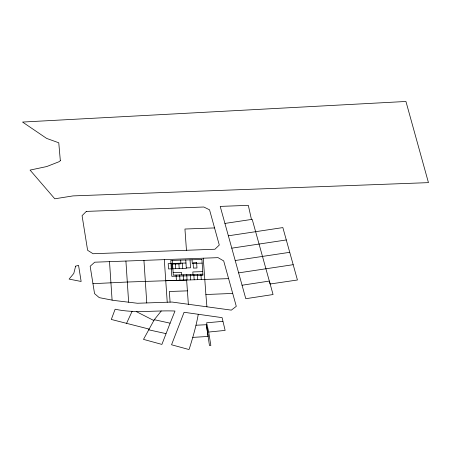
<?xml version="1.0" encoding="UTF-8"?>
<svg xmlns="http://www.w3.org/2000/svg" width="451" height="451" viewBox="0 0 451 451"><rect width="100%" height="100%" fill="white"/><g stroke="black" fill="none" stroke-linecap="round" stroke-linejoin="round"><path stroke-width="0.68" d="M198.277 314.229C196.213 325.977 192.865 337.461 189.307 348.832L188.969 349.531L171.543 344.778L184.076 312.278L222.095 317.645L225.139 330.408L208.683 332.049L206.603 322.786L222.811 321.354M170.106 323.175L161.892 344.412L143.497 339.383L154.293 319.703L170.106 323.175L174.988 311.032C155.054 310.181 134.917 313.603 115.135 309.2L111.301 319.455L149.118 329.089M126.579 323.311L132.143 311.246M161.255 310.993L153.695 320.452L136.642 311.782M242.057 285.229L269.337 281.069L273.064 294.531L245.789 298.703L220.212 206.406L248.315 205.352L251.449 219.451M228.358 235.8L282.856 227.586L297.435 279.992L270.138 284L252.205 219.344L224.931 223.425M231.786 248.163L286.3 239.955M235.213 260.526L289.734 252.318M238.63 272.872L293.178 264.686M192.819 337.387L208.12 336.44L206.378 324.72L195.954 325.239M92.957 283.679L127.334 282.022L186.629 280.032L188.36 304.278M203.26 258.186L205.887 294.52L232.71 293.432M214.552 227.924L184.938 229.029L186.466 250.288M187.402 290.856L169.345 291.498L170.078 302.125L172.062 302.052L231.329 310.13L236.29 306.33L223.69 260.915L218.053 257.651L94.738 262.194L90.161 266.253L94.552 293.624L99.243 297.637L113.443 300.377L137.408 303.258L170.078 302.125M185.964 263.023L168.2 263.61L168.544 268.926L186.308 268.334L185.767 259.979M172.558 264.094L180.907 263.818L180.671 260.148M202.166 263.113L192.278 263.44L192.041 259.77M186.286 267.95L190.547 267.809L190.034 259.838M173.145 272.596L181.46 272.325L181.623 274.862M202.713 271.62L192.831 271.947L192.994 274.484M202.877 274.157L173.319 275.133L172.305 260.424M228.606 278.633L165.754 280.736M148.706 329.822L165.923 333.61M208.683 332.049L210.848 345.427L209.467 345.522L206.378 324.72M205.887 294.52L206.919 306.804M164.299 259.629L167.231 302.221M143.937 260.379L146.767 302.931M125.914 261.044L128.636 302.204M109.508 261.648L112.096 300.118M200.932 274.242L201.276 279.558M197.38 274.36L197.724 279.676M193.829 274.479L194.172 279.795M190.277 274.597L190.621 279.913M186.725 274.715L187.069 280.032M182.413 263.142L182.756 268.452M183.168 274.834L183.512 280.144M178.861 263.254L179.205 268.57M179.616 274.952L179.96 280.263M175.309 263.373L175.653 268.689M176.065 275.065L176.409 280.381M171.752 263.491L172.096 268.807M75.52 266.569L73.789 273.441L69.116 279.101L81.141 281.475L78.564 265.397L75.475 266.169L75.52 266.569M86.31 211.401L82.076 215.674L87.612 250.294L93.058 253.733L214.952 249.234L219.287 245.04L209.535 209.805L203.801 207.009L86.31 211.401M60.338 160.719L58.895 161.785L46.769 166.537L30.065 170.095L54.791 198.801L73.045 195.903L428.45 182.632L405.939 101.469L22.55 122.058L46.65 138.423L58.765 142.781L60.338 160.719M201.924 259.443L170.788 260.475L171.814 276.322L202.95 275.29L201.924 259.443M196.625 262.668L193.073 262.786L193.417 268.103L196.969 267.984L196.625 262.668"/></g></svg>
